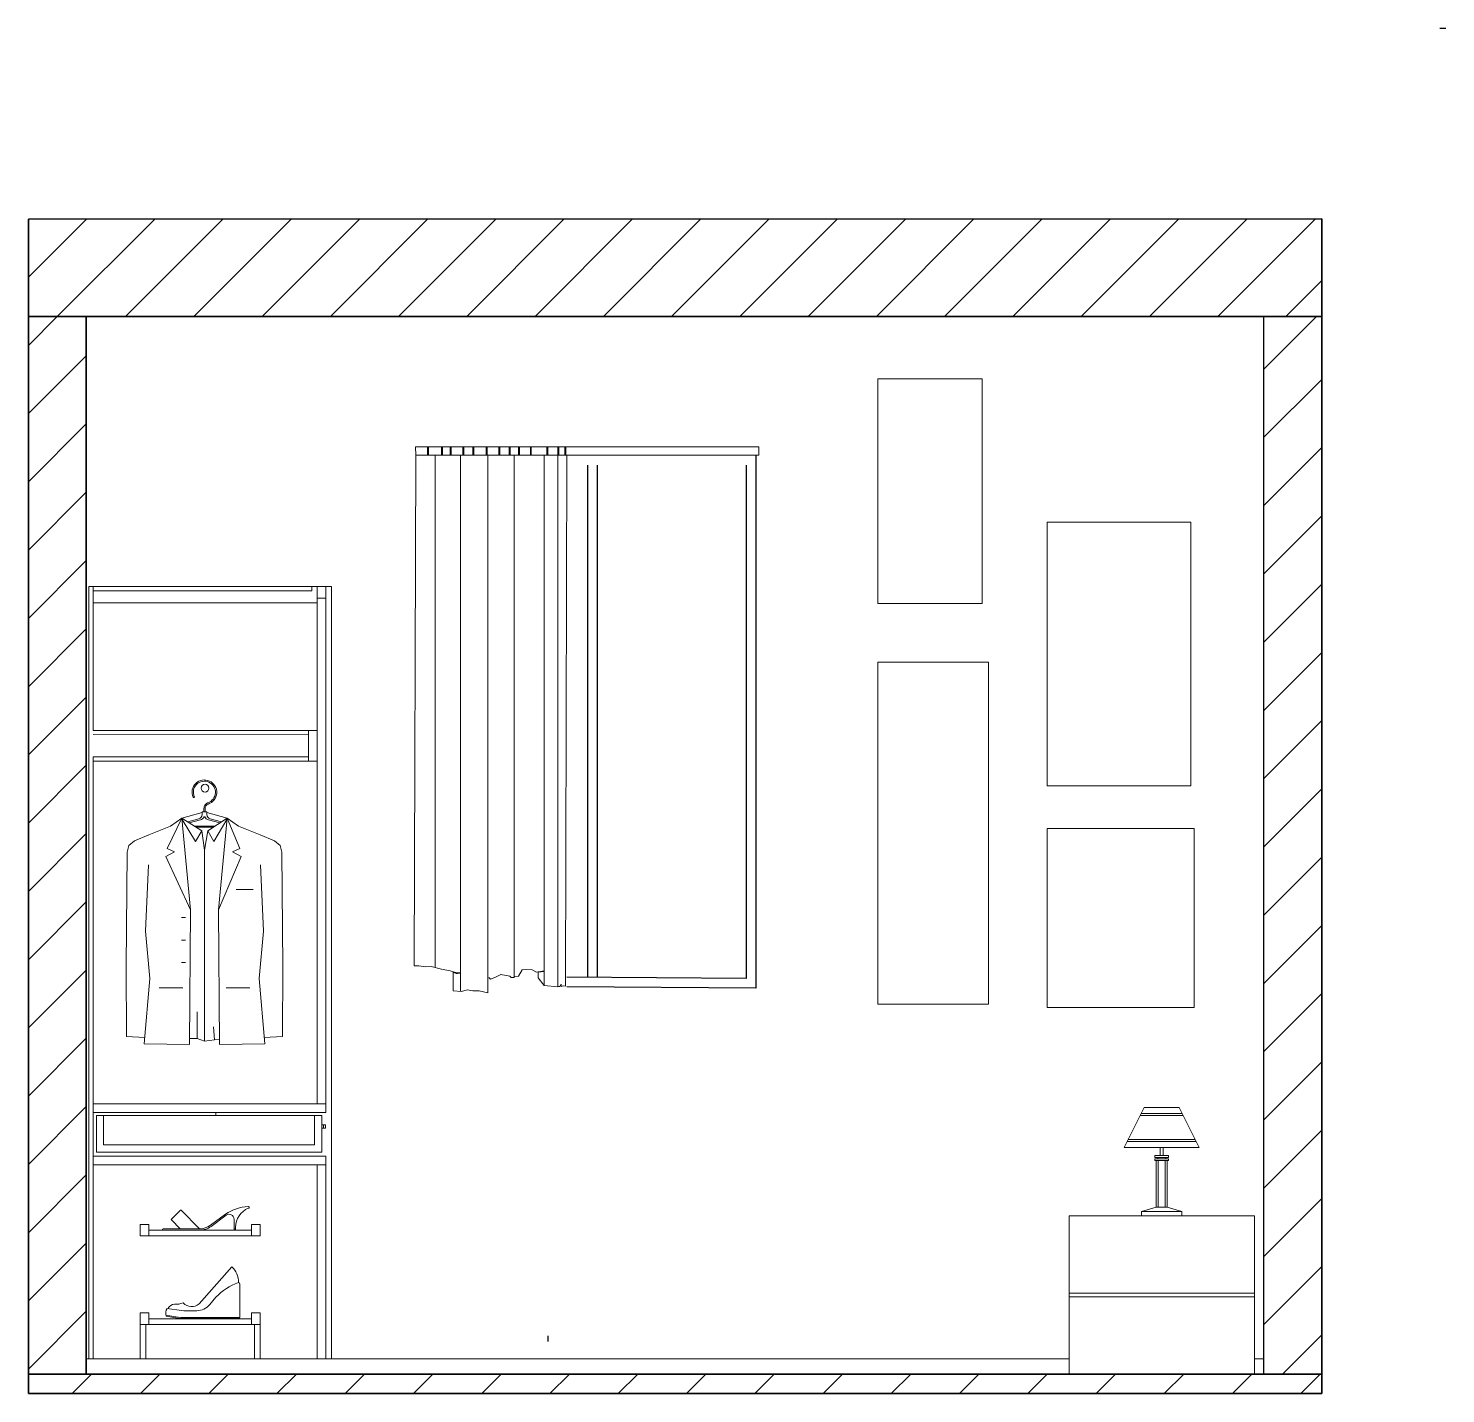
# Model space of a CAD drawing. Header units: inches. Extents: x -200 to 1094, y -421 to 377.
# Drawn here: x -199.8 to 167.3, y -400.6 to -47 of the extents above; entities that cross this region are included whole.
import ezdxf

# ---------------------------------------------------------------- set-up
doc = ezdxf.new("R2010")
doc.units = ezdxf.units.IN
doc.header["$MEASUREMENT"] = 0
for name, color, linetype, lineweight in [('A-FLOR-LEVL', 3, 'Continuous', 35), ('A-FURN', 2, 'Continuous', 18), ('A-GLAZ-FULL', 4, 'Continuous', 25), ('A-SECT-MCUT', 1, 'Continuous', 25), ('A-WALL-FULL', 3, 'Continuous', 35), ('A-WALL-FULL-EXT', 3, 'Continuous', 35), ('A-WALL-FULL-EXTR', 3, 'Continuous', 35), ('A-WALL-FULL-INTR', 1, 'Continuous', 25)]:
    doc.layers.add(name, color=color, linetype=linetype, lineweight=lineweight)

msp = doc.modelspace()

# ---------------------------------------------------------------- hatches: boundary and pattern name
at = {"layer": 'A-SECT-MCUT'}
h = msp.add_hatch(dxfattribs=at)
h.set_pattern_fill('ANSI31', color=256, scale=100)
h.paths.add_polyline_path([(135.18, -96.3), (-199.82, -96.4), (-199.82, -121.6), (135.18, -121.6)])
h = msp.add_hatch(dxfattribs=at)
h.set_pattern_fill('ANSI31', color=256, scale=100)
h.paths.add_polyline_path([(-184.82, -121.6), (-199.82, -121.6), (-199.82, -395.56), (-184.82, -395.56)])
h.paths.add_polyline_path([(135.18, -395.56), (-199.82, -395.56), (-199.82, -400.6), (135.18, -400.58)])
h = msp.add_hatch(dxfattribs=at)
h.set_pattern_fill('ANSI31', color=256, scale=100)
h.set_pattern_definition([(45, (5358.499, 32326.731), (-8.838835, 8.838835), [])])
h.paths.add_polyline_path([(135.15, -121.6), (120.14, -121.6), (120.14, -395.56), (135.18, -395.56)])

# ---------------------------------------------------------------- linework, layer by layer
at = {"color": 250}
for p, q in [((165.76, -46.99), (167.26, -46.99)), ((-65.16, -387.11), (-65.16, -385.61))]:
    msp.add_line(p, q, dxfattribs=at)
for p, q in [((-184.82, -391.56), (-184.82, -391.56)), ((61, -395.57), (57.27, -395.56))]:
    msp.add_line(p, q)
at = {"layer": 'A-FLOR-LEVL'}
for p, q in [((-199.82, -395.56), (135.18, -395.56)), ((-199.82, -400.6), (135.18, -400.58))]:
    msp.add_line(p, q, dxfattribs=at)
at = {"layer": 'A-FURN'}
for p, q in [((-99.5, -157.51), (-99.88, -289.8)), ((-99.56, -155.39), (-10.63, -155.39)), ((-99.5, -157.51), (-99.56, -155.39)), ((-10.63, -157.51), (-99.5, -157.51)), ((-94.42, -157.51), (-94.42, -290.25)), ((-87.89, -157.51), (-87.89, -296.45)), ((-80.84, -157.51), (-80.84, -296.76)), ((-73.97, -157.51), (-73.97, -292.84)), ((-66.25, -157.51), (-66.25, -294.81)), ((-62.7, -157.51), (-62.7, -295.24)), ((-60.35, -157.59), (-60.73, -295.1)), ((-10.63, -155.39), (-10.63, -157.51)), ((-184.19, -191.56), (-184.19, -235.71)), ((-121.32, -191.56), (-184.19, -191.56)), ((-184.19, -191.56), (-136.94, -191.56)), ((-184.19, -191.56), (-184.19, -235.71)), ((-183.07, -191.56), (-183.07, -228.81)), ((-183.07, -192.68), (-126.39, -192.68)), ((-126.39, -191.56), (-126.39, -192.68)), ((-125, -192.68), (-125, -236.3)), ((-122.75, -228.81), (-122.75, -191.56)), ((-121.32, -391.56), (-121.32, -191.56)), ((120.14, -395.56), (120.14, -193.56)), ((-183.07, -195.81), (-125, -195.81)), ((-127.25, -228.81), (-183.07, -228.81)), ((-127.25, -229.93), (-183.07, -229.92)), ((-125, -229.93), (-125, -235.71)), ((-122.75, -274.84), (-122.75, -228.81)), ((-184.19, -235.71), (-184.19, -391.56)), ((-184.19, -235.71), (-184.19, -391.56)), ((-127.25, -235.71), (-183.07, -235.71)), ((-183.07, -236.83), (-183.07, -235.71)), ((-183.07, -236.83), (-183.07, -391.56)), ((-127.25, -236.83), (-183.07, -236.83)), ((-125, -236.83), (-125, -270.86)), ((-154.39, -249.12), (-154.39, -249.89)), ((-154.06, -249.12), (-154.06, -249.89)), ((-155.69, -251.75), (-158.54, -252.49)), ((-155.27, -251.99), (-158.15, -252.74)), ((-154.82, -250.05), (-154.82, -250.1)), ((-154.82, -250.05), (-154.82, -250.61)), ((-154.65, -249.89), (-153.75, -249.89)), ((-154.2, -251.2), (-154.26, -251.2)), ((-154.2, -251.2), (-154.14, -251.2)), ((-153.59, -250.05), (-153.59, -250.61)), ((-153.14, -251.99), (-150.21, -252.75)), ((-152.71, -251.75), (-149.83, -252.5)), ((-156.74, -253.64), (-151.58, -253.64)), ((-156.41, -253.85), (-151.91, -253.85)), ((-154.9, -254.82), (-154.2, -259.88)), ((-154.2, -259.88), (-153.36, -254.8)), ((-154.2, -259.88), (-154.2, -309.32)), ((-154.2, -259.88), (-154.2, -309.32)), ((-145.95, -270.06), (-141.58, -270.06)), ((-125, -270.86), (-125, -325.56)), ((-122.75, -325.56), (-122.75, -274.84)), ((-159.11, -277.3), (-160.16, -277.3)), ((-159.11, -283.14), (-160.16, -283.14)), ((-159.11, -288.97), (-160.16, -288.97)), ((-99.88, -289.8), (-98.71, -289.8)), ((-98.71, -289.8), (-97, -290.08)), ((-97, -290.08), (-95.49, -289.99)), ((-95.49, -289.99), (-92.85, -290.65)), ((-92.85, -290.65), (-90.58, -291.12)), ((-90.58, -291.12), (-88.88, -291.59)), ((-89.81, -296.24), (-89.81, -291.33)), ((-89.39, -291.62), (-89.81, -291.34)), ((-89.04, -291.76), (-89.39, -291.62)), ((-88.71, -291.78), (-89.04, -291.76)), ((-88.88, -291.59), (-87.84, -291.5)), ((-88.07, -291.73), (-88.71, -291.78)), ((-87.89, -291.63), (-88.07, -291.73)), ((-87.88, -291.51), (-87.89, -291.63)), ((-80.15, -293.22), (-80.53, -292.84)), ((-78.99, -292.84), (-80.15, -293.22)), ((-77.44, -292.06), (-78.99, -292.84)), ((-75.12, -292.45), (-77.44, -292.06)), ((-74.73, -292.84), (-75.12, -292.45)), ((-73.97, -292.84), (-74.73, -292.84)), ((-72.86, -292.46), (-73.81, -292.55)), ((-71.91, -290.84), (-72.86, -292.46)), ((-70.77, -290.75), (-71.91, -290.84)), ((-69.34, -290.84), (-70.77, -290.75)), ((-68.19, -291.48), (-69.34, -290.84)), ((-66.25, -291.09), (-68.19, -291.48)), ((-67.76, -292.91), (-67.76, -291.35)), ((-67.76, -291.35), (-67.52, -291.38)), ((-66.59, -294.46), (-67.76, -292.91)), ((-67.52, -291.38), (-67.27, -291.37)), ((-67.27, -291.37), (-66.96, -291.32)), ((-66.96, -291.32), (-66.67, -291.27)), ((-66.67, -291.27), (-66.4, -291.27)), ((-66.4, -291.27), (-66.25, -291.11)), ((-66.25, -291.11), (-66.25, -291.08)), ((-165.94, -295.53), (-159.82, -295.53)), ((-142.46, -295.53), (-148.58, -295.53)), ((-87.64, -296.48), (-89.81, -296.24)), ((-86.19, -296), (-87.64, -296.48)), ((-84.74, -296.24), (-86.19, -296)), ((-83.05, -296.24), (-84.74, -296.24)), ((-80.84, -296.76), (-83.05, -296.24)), ((-66.2, -294.85), (-66.59, -294.46)), ((-62.7, -295.24), (-66.2, -294.85)), ((-62.46, -295.12), (-62.7, -295.05)), ((-62.15, -295.12), (-62.46, -295.12)), ((-61.83, -294.57), (-62.15, -295.12)), ((-61.83, -295.12), (-61.83, -294.57)), ((-61.28, -294.97), (-61.83, -295.12)), ((-60.73, -295.1), (-61.28, -294.97)), ((-156.08, -308.59), (-156.13, -301.71)), ((-151.64, -308.98), (-151.85, -305.56)), ((-169.81, -310.04), (-169.81, -310.04)), ((-169.81, -310.04), (-169.81, -310.04)), ((-169.81, -310.04), (-169.81, -310.04)), ((-169.81, -310.04), (-169.81, -310.04)), ((-169.81, -310.04), (-169.81, -310.04)), ((-169.81, -310.04), (-169.81, -310.04)), ((-156.08, -308.59), (-158.04, -308.64)), ((-154.2, -309.32), (-156.08, -308.59)), ((-154.2, -309.32), (-151.64, -308.98)), ((-151.64, -308.98), (-150.36, -308.9)), ((135.18, -395.56), (135.18, -320.56)), ((-122.75, -325.56), (-183.07, -325.56)), ((-122.75, -325.56), (-122.75, -327.81)), ((84.01, -336.88), (89.13, -326.47)), ((89.13, -326.47), (98.28, -326.47)), ((103.41, -336.88), (98.28, -326.47)), ((-122.75, -327.81), (-183.07, -327.81)), ((-182.2, -338.07), (-182.2, -328.55)), ((-182.2, -328.55), (-166.81, -328.55)), ((-180.33, -328.55), (-180.33, -336.19)), ((-151.27, -328.55), (-151.27, -327.69)), ((-125.71, -328.55), (-123.84, -328.55)), ((-125.71, -336.19), (-125.71, -328.55)), ((-123.84, -328.55), (-123.84, -338.07)), ((88.11, -328.55), (99.31, -328.55)), ((88.37, -328.02), (99.05, -328.02)), ((-123.84, -330.99), (-123.36, -330.99)), ((-123.36, -331.82), (-123.84, -331.82)), ((-180.33, -336.19), (-125.71, -336.19)), ((84.01, -336.88), (103.41, -336.88)), ((84.77, -335.32), (102.65, -335.32)), ((85.03, -334.79), (102.38, -334.79)), ((94.09, -336.89), (93.34, -336.89)), ((93.34, -336.89), (93.34, -338.92)), ((94.09, -338.92), (94.09, -336.89)), ((-184.82, -357.56), (-184.82, -339.56)), ((-122.75, -339.06), (-183.07, -339.06)), ((-122.75, -341.31), (-183.07, -341.31)), ((-123.84, -338.07), (-182.2, -338.07)), ((-125, -341.31), (-125, -391.56)), ((-122.75, -339.06), (-122.75, -341.31)), ((-122.75, -391.56), (-122.75, -341.31)), ((95.47, -338.92), (91.94, -338.92)), ((91.94, -338.92), (91.94, -339.41)), ((91.94, -339.41), (95.47, -339.41)), ((95.47, -339.76), (91.94, -339.76)), ((91.94, -339.76), (91.94, -340.25)), ((91.94, -340.25), (95.47, -340.25)), ((92.24, -352.27), (92.24, -340.23)), ((92.24, -340.23), (95.14, -340.23)), ((94.75, -339.4), (92.73, -339.4)), ((92.73, -339.4), (92.73, -339.75)), ((92.73, -339.75), (94.75, -339.75)), ((92.8, -352.27), (92.8, -340.23)), ((93.34, -338.92), (94.09, -338.92)), ((94.59, -340.23), (94.59, -352.27)), ((94.75, -339.75), (94.75, -339.4)), ((95.14, -340.23), (95.14, -352.27)), ((95.47, -339.41), (95.47, -338.92)), ((95.47, -340.25), (95.47, -339.76)), ((88.44, -353.45), (92.32, -352.28)), ((95.14, -352.27), (92.24, -352.27)), ((92.32, -352.28), (95.09, -352.28)), ((98.97, -353.45), (95.09, -352.28)), ((-162.76, -355.41), (-160.43, -353.1)), ((-162.76, -355.59), (-160.46, -357.92)), ((-160.25, -353.1), (-155.47, -357.92)), ((-148.73, -354.1), (-152.66, -357)), ((-148.57, -354.4), (-152.46, -357.27)), ((-146.55, -358.26), (-146.55, -355.42)), ((69.71, -395.56), (69.71, -354.56)), ((69.71, -354.56), (117.71, -354.56)), ((88.44, -353.45), (98.97, -353.45)), ((88.44, -353.45), (88.44, -354.56)), ((88.44, -354.56), (98.97, -354.56)), ((98.97, -353.45), (98.97, -354.56)), ((117.71, -354.56), (117.71, -395.56)), ((-184.82, -395.56), (-184.82, -357.56)), ((-170.88, -356.76), (-170.88, -359.76)), ((-170.88, -356.76), (-168.63, -356.76)), ((-168.63, -356.76), (-168.63, -359.76)), ((-168.63, -358.26), (-142, -358.26)), ((-164.94, -357.92), (-155.47, -357.92)), ((-164.94, -358.26), (-155.47, -358.26)), ((-146.55, -357.95), (-146.19, -357.95)), ((-146.55, -358.26), (-146.19, -358.26)), ((-146.19, -357.47), (-146.19, -358.26)), ((-142, -356.76), (-142, -359.76)), ((-142, -356.76), (-139.75, -356.76)), ((-139.75, -356.76), (-139.75, -359.76)), ((-170.88, -359.76), (-139.75, -359.76)), ((-139.75, -359.76), (-139.75, -359.76)), ((-139.75, -359.76), (-139.75, -359.76)), ((-139.75, -359.76), (-139.75, -359.76)), ((-139.75, -359.76), (-139.75, -359.76)), ((-139.75, -359.76), (-139.75, -359.76)), ((-139.75, -359.76), (-139.75, -359.76)), ((-147.11, -367.76), (-155.56, -377.37)), ((-145.04, -372.23), (-145.04, -380.76)), ((-151.23, -375.6), (-152.83, -377.53)), ((69.71, -374.56), (117.71, -374.56)), ((117.71, -375.56), (69.71, -375.56)), ((-170.88, -379.69), (-170.88, -382.69)), ((-168.63, -379.69), (-170.88, -379.69)), ((-168.63, -379.69), (-168.63, -382.69)), ((-168.63, -381.19), (-142, -381.19)), ((-164.21, -380.28), (-161.66, -380.69)), ((-164.15, -380.56), (-161.7, -380.95)), ((-163.92, -378.52), (-161.38, -378.92)), ((-156.21, -379.12), (-158.9, -379.12)), ((-145.07, -380.91), (-158.9, -380.91)), ((-145.46, -381.17), (-158.9, -381.17)), ((-142, -379.69), (-142, -382.69)), ((-142, -379.69), (-139.75, -379.69)), ((-139.75, -379.69), (-139.75, -382.69)), ((-170.88, -382.69), (-170.88, -391.56)), ((-169.38, -382.69), (-170.88, -382.69)), ((-169.38, -382.69), (-169.38, -391.56)), ((-168.63, -382.69), (-169.38, -382.69)), ((-168.63, -382.69), (-139.75, -382.69)), ((-141.25, -382.69), (-141.25, -391.56)), ((-139.75, -382.69), (-139.75, -391.56)), ((69.71, -391.56), (-184.82, -391.56)), ((120.14, -391.56), (117.69, -391.56)), ((39.39, -395.56), (44.39, -395.56))]:
    msp.add_line(p, q, dxfattribs=at)
for points in [[(20.18, -137.74), (47.2, -137.74), (47.2, -195.97), (20.18, -195.97)], [(-96.42, -155.4), (-96.17, -155.4), (-96.17, -157.5), (-96.42, -157.5)], [(-92.82, -155.4), (-92.57, -155.4), (-92.57, -157.5), (-92.82, -157.5)], [(-90.58, -155.4), (-90.33, -155.4), (-90.33, -157.5), (-90.58, -157.5)], [(-87.32, -155.4), (-87.07, -155.4), (-87.07, -157.5), (-87.32, -157.5)], [(-84.67, -155.4), (-84.42, -155.4), (-84.42, -157.5), (-84.67, -157.5)], [(-81.21, -155.4), (-80.96, -155.4), (-80.96, -157.5), (-81.21, -157.5)], [(-77.95, -155.4), (-77.7, -155.4), (-77.7, -157.5), (-77.95, -157.5)], [(-75.3, -155.4), (-75.05, -155.4), (-75.05, -157.5), (-75.3, -157.5)], [(-72.86, -155.4), (-72.6, -155.4), (-72.6, -157.5), (-72.86, -157.5)], [(-69.8, -155.4), (-69.55, -155.4), (-69.55, -157.5), (-69.8, -157.5)], [(-65.52, -155.4), (-65.27, -155.4), (-65.27, -157.5), (-65.52, -157.5)], [(-62.67, -155.4), (-62.42, -155.4), (-62.42, -157.5), (-62.67, -157.5)], [(-60.84, -155.4), (-60.58, -155.4), (-60.58, -157.5), (-60.84, -157.5)], [(64.09, -174.87), (101.25, -174.87), (101.25, -243.22), (64.09, -243.22)], [(-125, -192.68), (-125, -191.56), (-122.75, -191.56), (-122.75, -194.6), (-125, -194.6)], [(20.18, -211.16), (48.89, -211.16), (48.89, -299.76), (20.18, -299.76)], [(-125, -228.81), (-127.25, -228.81), (-127.25, -236.83), (-125, -236.83)], [(64.09, -254.19), (102.09, -254.19), (102.09, -300.6), (64.09, -300.6)], [(-122.89, -330.99), (-123.36, -330.99), (-123.36, -331.82), (-122.89, -331.82)]]:
    msp.add_lwpolyline(points, close=True, dxfattribs=at)
for points in [[(-160.07, -251.51), (-162.99, -253.61), (-168.6, -255.88), (-172.31, -257.39), (-173.82, -258.61), (-174.2, -260.35), (-174.5, -289.95), (-174.42, -308.1), (-169.67, -308.37)], [(-168.72, -263.63), (-169.45, -280.84), (-168.36, -293.08), (-169.81, -310.04), (-158.05, -310.16), (-157.81, -275.3), (-164.19, -261.45), (-161.94, -260.26), (-163.84, -259.45), (-160.07, -251.51), (-157.81, -275.3)], [(-154.82, -250.1), (-160.07, -251.51), (-160.02, -251.92), (-156.49, -257.62), (-154.9, -254.82)], [(-154.9, -254.82), (-160.07, -251.51)], [(-153.59, -250.1), (-148.32, -251.52), (-148.44, -251.86), (-151.77, -257.6), (-153.36, -254.8)], [(-153.36, -254.8), (-148.32, -251.52)], [(-139.68, -263.63), (-138.95, -280.84), (-140.05, -293.08), (-138.59, -310.04), (-150.35, -310.16), (-150.6, -275.3), (-144.68, -261.45), (-146.94, -260.26), (-145.04, -259.45), (-148.32, -251.52), (-150.6, -275.3)], [(-148.32, -251.52), (-145.41, -253.61), (-139.81, -255.88), (-136.1, -257.39), (-134.58, -258.61), (-134.2, -260.35), (-133.9, -289.95), (-133.98, -308.1), (-138.73, -308.37)], [(-166.81, -328.55), (-125.71, -328.55)], [(-121.32, -391.56), (-184.19, -391.56)], [(72.89, -395.56), (120.14, -395.56)]]:
    msp.add_lwpolyline(points, dxfattribs=at)
msp.add_circle((-154.06, -243.77), 1.01, dxfattribs=at)
for centre, radius, start, end in [((-154.22, -244.84), 3.19, 287.2792, 203.6302), ((-154.22, -244.84), 2.86, 287.0719, 204.24), ((-156.99, -246.07), 0.165, 198.3519, 23.9185), ((-152.72, -249.12), 1.67, 113.2685, 180.0289), ((-152.71, -249.12), 1.35, 114.3916, 180), ((-155.99, -250.61), 1.17, 284.6156, 360), ((-155.67, -250.42), 1.62, 284.6156, 331.0325), ((-154.65, -250.05), 0.168, 90, 180), ((-152.73, -250.42), 1.62, 208.9675, 255.3844), ((-153.75, -250.05), 0.168, 0, 90), ((-152.41, -250.61), 1.17, 180, 255.3844), ((-141.92, -364.55), 12.47, 94.269, 123.0896), ((-142.85, -352.35), 0.24, 270, 98.7051), ((-162.67, -355.5), 0.127, 134.6964, 224.6964), ((-160.34, -353.19), 0.127, 44.6964, 134.6964), ((-147.82, -355.42), 1.27, 0, 126.4258), ((-140.77, -357.59), 5.42, 112.606, 178.6564), ((-164.94, -358.09), 0.169, 90, 270), ((-155.47, -353.19), 4.74, 270, 306.4258), ((-155.47, -353.19), 5.08, 270, 306.4258), ((-150.63, -371.64), 5.24, 358.2685, 47.8132), ((-140.29, -386.02), 15.11, 109.7497, 136.3823), ((-145.48, -372.23), 0.439, 0, 78.625), ((-161.94, -379.23), 1.77, 89.9981, 158.1982), ((-161.71, -371.86), 5.6, 267.6272, 290.4909), ((-157.52, -374.99), 3.08, 223.422, 309.3234), ((-156.21, -374.73), 4.39, 270, 320.3516), ((-161.45, -379.91), 2.78, 150.2142, 193.5648), ((-158.9, -363.34), 17.83, 260.939, 270), ((-158.9, -363.34), 17.57, 260.939, 270), ((-158.9, -363.34), 15.78, 260.939, 270), ((-145.46, -380.76), 0.417, 270, 0)]:
    msp.add_arc(centre, radius, start, end, dxfattribs=at)
at = {"layer": 'A-GLAZ-FULL'}
for p, q in [((-11.42, -157.59), (-11.42, -295.58)), ((-55.02, -160.09), (-55.02, -292.75)), ((-52.52, -160.09), (-52.52, -292.76)), ((-13.92, -160.09), (-13.92, -293.06)), ((-13.92, -293.06), (-60.35, -292.7)), ((-11.42, -295.58), (-60.35, -295.21))]:
    msp.add_line(p, q, dxfattribs=at)
at = {"layer": 'A-WALL-FULL'}
for p, q in [((-199.82, -121.6), (135.15, -121.6)), ((39.39, -395.56), (44.39, -395.56))]:
    msp.add_line(p, q, dxfattribs=at)
at = {"layer": 'A-WALL-FULL-EXT'}
for p, q in [((-199.82, -96.4), (135.15, -96.3)), ((-199.82, -121.6), (-199.82, -96.4)), ((135.18, -400.58), (135.18, -96.3)), ((-199.82, -400.6), (-199.82, -121.6)), ((-184.82, -395.56), (-184.82, -121.6))]:
    msp.add_line(p, q, dxfattribs=at)
at = {"layer": 'A-WALL-FULL-EXTR'}
msp.add_line((135.18, -400.58), (135.18, -395.56), dxfattribs=at)
at = {"layer": 'A-WALL-FULL-INTR'}
for p, q in [((120.14, -395.56), (120.14, -121.6)), ((120.18, -395.56), (135.18, -395.56))]:
    msp.add_line(p, q, dxfattribs=at)

doc.saveas('drawing.dxf')
